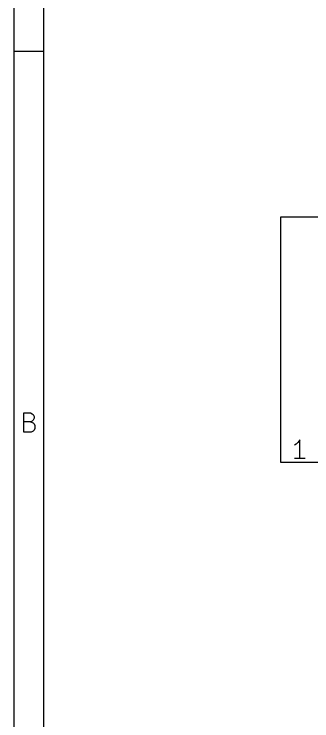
# Model space of a CAD drawing. Extents: x 0.4 to 11.3, y -7.9 to -0.4.
# Drawn here: x 0.394 to 1.182, y -4.134 to -2.264 of the extents above; entities that cross this region are included whole.
import ezdxf

# ---------------------------------------------------------------- set-up
doc = ezdxf.new("R2010")
doc.units = 0
doc.header["$MEASUREMENT"] = 0
for name, color, linetype in [('GREEN3', 91, 'CONTINUOUS'), ('RED2', 1, 'CONTINUOUS'), ('RED3', 11, 'CONTINUOUS')]:
    doc.layers.add(name, color=color, linetype=linetype)

msp = doc.modelspace()

# ---------------------------------------------------------------- linework, layer by layer
at = {"layer": 'GREEN3', "linetype": 'CONTINUOUS'}
for p, q in [((1.1, -2.8), (5.45, -2.8)), ((1.1, -3.45), (1.1, -2.8))]:
    msp.add_line(p, q, dxfattribs=at)
at = {"layer": 'RED2', "linetype": 'CONTINUOUS'}
for p, q in [((0.3937, -7.8743), (0.3937, -0.3937)), ((0.4724, -7.7956), (0.4724, -0.4724)), ((0.3937, -2.3622), (0.4724, -2.3622)), ((0.4197, -3.3698), (0.4197, -3.3186)), ((0.4197, -3.3186), (0.4367, -3.3186)), ((0.4367, -3.3186), (0.4416, -3.3211)), ((0.4416, -3.3211), (0.444, -3.3235)), ((0.444, -3.3235), (0.4465, -3.3284)), ((0.4465, -3.3284), (0.4465, -3.3333)), ((0.4367, -3.343), (0.4197, -3.343)), ((0.4416, -3.3406), (0.4367, -3.343)), ((0.4367, -3.343), (0.444, -3.3455)), ((0.444, -3.3381), (0.4416, -3.3406)), ((0.4465, -3.3333), (0.444, -3.3381)), ((0.444, -3.3455), (0.4465, -3.3479)), ((0.4465, -3.365), (0.444, -3.3674)), ((0.4465, -3.3479), (0.4489, -3.3528)), ((0.4489, -3.3601), (0.4465, -3.365)), ((0.4489, -3.3528), (0.4489, -3.3601)), ((0.4392, -3.3698), (0.4197, -3.3698)), ((0.444, -3.3674), (0.4392, -3.3698)), ((1.2, -3.45), (1.1, -3.45)), ((1.2, -3.45), (1.1, -3.45))]:
    msp.add_line(p, q, dxfattribs=at)
at = {"layer": 'RED3', "linetype": 'CONTINUOUS'}
for p, q in [((1.1405, -3.4018), (1.1357, -3.4042)), ((1.1405, -3.4018), (1.1357, -3.4042)), ((1.1452, -3.397), (1.1405, -3.4018)), ((1.1452, -3.397), (1.1405, -3.4018)), ((1.15, -3.3899), (1.1452, -3.397)), ((1.15, -3.3899), (1.1452, -3.397)), ((1.15, -3.4399), (1.15, -3.3899)), ((1.15, -3.4399), (1.15, -3.3899)), ((1.1643, -3.4399), (1.1357, -3.4399)), ((1.1643, -3.4399), (1.1357, -3.4399))]:
    msp.add_line(p, q, dxfattribs=at)

doc.saveas('drawing.dxf')
